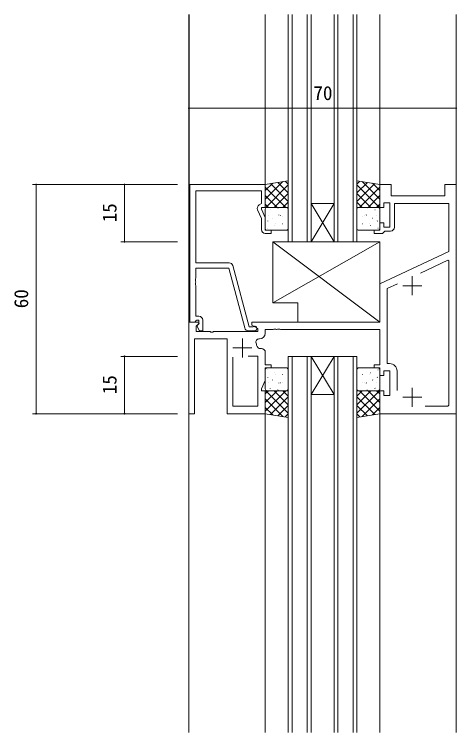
# Model space of a CAD drawing. Units: millimetres, scale not verified. Extents: x -810 to 539, y -420 to 386.
# Drawn here: x -465.1 to -349.3, y -4.3 to 183.7 of the extents above; entities that cross this region are included whole.
import ezdxf
from ezdxf.enums import TextEntityAlignment as Align

# ---------------------------------------------------------------- set-up
doc = ezdxf.new("R2010")
doc.units = ezdxf.units.MM
doc.header["$LTSCALE"] = 2
for name, color, linetype, lineweight in [('0-3_YKK_12', 2, 'Continuous', 9), ('0-5_YKK_D', 6, 'Continuous', 9), ('0-6_YKK_13', 4, 'Continuous', 9), ('0-7_YKK_11', 7, 'Continuous', 9)]:
    doc.layers.add(name, color=color, linetype=linetype, lineweight=lineweight)
doc.styles.add('ＭＳ ゴシック', font='')
doc.styles.get('ＭＳ ゴシック').set_extended_font_data('MS Gothic')

msp = doc.modelspace()

# ---------------------------------------------------------------- linework, layer by layer
at = {"layer": '0-3_YKK_12'}
for p, q in [((-419.389, 183.737), (-419.389, -4.302)), ((-419.289, 139.198), (-419.289, 183.737)), ((-399.389, 138.999), (-399.389, 183.737)), ((-393.389, 124.198), (-393.389, 183.737)), ((-392.389, 124.198), (-392.389, 183.737)), ((-388.389, 124.198), (-388.389, 183.737)), ((-387.389, 124.198), (-387.389, 183.737)), ((-381.389, 124.198), (-381.389, 183.737)), ((-380.389, 124.198), (-380.389, 183.737)), ((-376.389, 124.198), (-376.389, 183.737)), ((-375.389, 124.198), (-375.389, 183.737)), ((-369.389, 138.999), (-369.389, 183.737)), ((-349.389, 183.737), (-349.389, -4.302)), ((-381.389, 124.198), (-387.389, 134.198)), ((-387.389, 124.198), (-381.389, 134.198)), ((-387.389, 134.198), (-381.389, 134.198)), ((-387.389, 124.198), (-393.389, 124.198)), ((-387.389, 124.198), (-381.389, 124.198)), ((-375.389, 124.198), (-381.389, 124.198)), ((-393.388, 94.198), (-393.388, -4.302)), ((-387.388, 94.198), (-393.388, 94.198)), ((-392.388, 94.198), (-392.388, -4.302)), ((-388.388, 94.198), (-388.388, -4.302)), ((-387.388, 94.198), (-387.388, -4.302)), ((-381.388, 94.198), (-387.388, 84.198)), ((-387.388, 94.198), (-381.388, 84.198)), ((-387.388, 94.198), (-381.388, 94.198)), ((-381.388, 94.198), (-381.388, -4.302)), ((-375.388, 94.198), (-381.388, 94.198)), ((-380.388, 94.198), (-380.388, -4.302)), ((-376.388, 94.198), (-376.388, -4.302)), ((-375.388, 94.198), (-375.388, -4.302)), ((-387.388, 84.198), (-381.388, 84.198)), ((-399.389, 79.198), (-399.389, -4.302)), ((-369.389, 79.191), (-369.389, -4.302))]:
    msp.add_line(p, q, dxfattribs=at)
at = {"layer": '0-5_YKK_D'}
for p, q in [((-349.386, 159.198), (-419.386, 159.198)), ((-422.389, 139.198), (-460.389, 139.198)), ((-459.389, 139.198), (-459.389, 79.198)), ((-422.389, 139.198), (-437.258, 139.198)), ((-436.258, 139.198), (-436.258, 124.198)), ((-422.389, 124.198), (-437.258, 124.198)), ((-422.389, 94.198), (-437.258, 94.198)), ((-436.258, 79.198), (-436.258, 94.198)), ((-422.389, 79.198), (-460.389, 79.198)), ((-422.389, 79.198), (-437.258, 79.198))]:
    msp.add_line(p, q, dxfattribs=at)
for centre, start, end in [((-419.386, 159.198), 0, 180), ((-419.386, 159.198), 180, 0), ((-349.386, 159.198), 0, 180), ((-349.386, 159.198), 180, 0), ((-459.389, 139.198), 90, 270), ((-459.389, 139.198), 270, 90), ((-436.258, 139.198), 90, 270), ((-436.258, 139.198), 270, 90), ((-436.258, 124.198), 90, 270), ((-436.258, 124.198), 270, 90), ((-436.258, 94.198), 90, 270), ((-436.258, 94.198), 270, 90), ((-459.389, 79.198), 90, 270), ((-459.389, 79.198), 270, 90), ((-436.258, 79.198), 90, 270), ((-436.258, 79.198), 270, 90)]:
    msp.add_arc(centre, 0.106, start, end, dxfattribs=at)
at = {"layer": '0-6_YKK_13'}
for p, q in [((-394.765, 139.968), (-399.389, 135.345)), ((-397.46, 139.52), (-399.389, 137.59)), ((-398.035, 139.423), (-393.389, 134.777)), ((-396.111, 139.744), (-393.389, 137.022)), ((-394.187, 140.065), (-393.389, 139.267)), ((-374.592, 140.065), (-375.389, 139.267)), ((-372.667, 139.744), (-375.389, 137.022)), ((-370.743, 139.423), (-375.389, 134.777)), ((-374.013, 139.968), (-369.389, 135.345)), ((-371.319, 139.52), (-369.389, 137.59)), ((-399.389, 138.532), (-394.055, 133.198)), ((-393.389, 139.1), (-399.291, 133.198)), ((-375.389, 139.1), (-369.487, 133.198)), ((-369.389, 138.532), (-374.724, 133.198)), ((-399.389, 136.287), (-396.3, 133.198)), ((-393.389, 136.855), (-397.046, 133.198)), ((-375.389, 136.855), (-371.732, 133.198)), ((-369.389, 136.287), (-372.479, 133.198)), ((-399.389, 134.042), (-398.545, 133.198)), ((-393.389, 134.61), (-394.801, 133.198)), ((-375.389, 134.61), (-373.978, 133.198)), ((-369.389, 134.042), (-370.233, 133.198)), ((-399.389, 127.698), (-399.389, 132.698)), ((-398.889, 133.198), (-393.889, 133.198)), ((-398.155, 132.577), (-398.111, 132.553)), ((-396.762, 133.103), (-396.755, 133.096)), ((-396.078, 133.01), (-396.034, 132.986)), ((-393.389, 132.698), (-393.389, 127.698)), ((-375.389, 132.698), (-375.389, 127.698)), ((-369.889, 133.198), (-374.889, 133.198)), ((-372.7, 133.01), (-372.744, 132.986)), ((-372.016, 133.103), (-372.023, 133.096)), ((-370.624, 132.577), (-370.668, 132.553)), ((-369.389, 127.698), (-369.389, 132.698)), ((-398.581, 131.12), (-398.575, 131.113)), ((-397.512, 130.386), (-397.468, 130.362)), ((-395.864, 131.231), (-395.817, 131.142)), ((-395.487, 131.12), (-395.443, 131.096)), ((-394.821, 130.935), (-394.814, 130.928)), ((-393.41, 131.552), (-393.389, 131.541)), ((-375.368, 131.552), (-375.389, 131.541)), ((-373.958, 130.935), (-373.965, 130.928)), ((-373.292, 131.12), (-373.336, 131.096)), ((-372.915, 131.231), (-372.962, 131.142)), ((-371.267, 130.386), (-371.311, 130.362)), ((-370.197, 131.12), (-370.204, 131.113)), ((-398.753, 129.706), (-398.706, 129.618)), ((-396.92, 128.496), (-396.876, 128.472)), ((-396.606, 128.916), (-396.6, 128.908)), ((-394.844, 128.928), (-394.8, 128.904)), ((-373.935, 128.928), (-373.979, 128.904)), ((-372.172, 128.916), (-372.179, 128.908)), ((-371.858, 128.496), (-371.902, 128.472)), ((-370.025, 129.706), (-370.072, 129.618)), ((-398.945, 127.762), (-398.901, 127.738)), ((-393.889, 127.198), (-398.889, 127.198)), ((-374.889, 127.198), (-369.889, 127.198)), ((-369.833, 127.762), (-369.877, 127.738)), ((-397.388, 124.198), (-369.389, 103.198)), ((-397.388, 108.198), (-369.389, 124.198)), ((-397.388, 124.198), (-369.389, 124.198)), ((-397.388, 108.198), (-397.388, 124.198)), ((-369.389, 124.198), (-369.389, 103.198)), ((-390.889, 108.198), (-397.388, 108.198)), ((-390.889, 103.198), (-390.889, 108.198)), ((-369.389, 103.198), (-390.889, 103.198)), ((-399.389, 90.698), (-399.389, 85.698)), ((-398.945, 90.634), (-398.901, 90.658)), ((-393.889, 91.198), (-398.889, 91.198)), ((-393.389, 85.698), (-393.389, 90.698)), ((-375.389, 85.698), (-375.389, 90.698)), ((-374.889, 91.198), (-369.889, 91.198)), ((-369.833, 90.634), (-369.877, 90.658)), ((-369.389, 90.698), (-369.389, 85.698)), ((-398.753, 88.689), (-398.706, 88.778)), ((-396.92, 89.9), (-396.876, 89.924)), ((-396.606, 89.48), (-396.6, 89.488)), ((-394.844, 89.468), (-394.8, 89.492)), ((-373.935, 89.468), (-373.979, 89.492)), ((-372.172, 89.48), (-372.179, 89.488)), ((-371.858, 89.9), (-371.902, 89.924)), ((-370.025, 88.689), (-370.072, 88.778)), ((-398.581, 87.275), (-398.575, 87.283)), ((-397.512, 88.01), (-397.468, 88.034)), ((-395.864, 87.165), (-395.817, 87.253)), ((-395.487, 87.276), (-395.443, 87.3)), ((-394.821, 87.46), (-394.814, 87.468)), ((-393.41, 86.844), (-393.389, 86.855)), ((-375.368, 86.844), (-375.389, 86.855)), ((-373.958, 87.46), (-373.965, 87.468)), ((-373.292, 87.276), (-373.336, 87.3)), ((-372.915, 87.165), (-372.962, 87.253)), ((-371.267, 88.01), (-371.311, 88.034)), ((-370.197, 87.275), (-370.204, 87.283)), ((-399.389, 79.864), (-394.055, 85.198)), ((-399.389, 82.109), (-396.3, 85.198)), ((-399.389, 84.354), (-398.545, 85.198)), ((-393.389, 79.296), (-399.291, 85.198)), ((-398.889, 85.198), (-393.889, 85.198)), ((-398.155, 85.819), (-398.111, 85.843)), ((-393.389, 81.541), (-397.046, 85.198)), ((-396.762, 85.293), (-396.755, 85.3)), ((-396.078, 85.386), (-396.034, 85.41)), ((-393.389, 83.786), (-394.801, 85.198)), ((-375.389, 79.296), (-369.487, 85.198)), ((-375.389, 81.541), (-371.732, 85.198)), ((-375.389, 83.786), (-373.978, 85.198)), ((-369.889, 85.198), (-374.889, 85.198)), ((-369.389, 79.864), (-374.724, 85.198)), ((-372.7, 85.386), (-372.744, 85.41)), ((-369.389, 82.109), (-372.479, 85.198)), ((-372.016, 85.293), (-372.023, 85.3)), ((-370.624, 85.819), (-370.668, 85.843)), ((-369.389, 84.354), (-370.233, 85.198)), ((-394.765, 78.427), (-399.389, 83.051)), ((-398.035, 78.972), (-393.389, 83.618)), ((-370.743, 78.972), (-375.389, 83.618)), ((-374.013, 78.427), (-369.389, 83.051)), ((-396.111, 78.652), (-393.389, 81.373)), ((-372.667, 78.652), (-375.389, 81.373)), ((-397.46, 78.876), (-399.389, 80.806)), ((-394.187, 78.331), (-393.389, 79.128)), ((-374.592, 78.331), (-375.389, 79.128)), ((-371.319, 78.876), (-369.389, 80.806))]:
    msp.add_line(p, q, dxfattribs=at)
for points in [[(-393.389, 140.198), (-399.389, 139.198), (-399.389, 133.198), (-393.389, 133.198)], [(-375.389, 140.198), (-369.389, 139.198), (-369.389, 133.198), (-375.389, 133.198)], [(-393.389, 78.198), (-399.389, 79.198), (-399.389, 85.198), (-393.389, 85.198)], [(-375.389, 78.198), (-369.389, 79.198), (-369.389, 85.198), (-375.389, 85.198)]]:
    msp.add_lwpolyline(points, close=True, dxfattribs=at)
for centre, start, end in [((-398.889, 132.698), 90, 180), ((-393.889, 132.698), 0, 90), ((-374.889, 132.698), 90, 180), ((-369.889, 132.698), 0, 90), ((-398.889, 127.698), 180, 270), ((-393.889, 127.698), 270, 0), ((-374.889, 127.698), 180, 270), ((-369.889, 127.698), 270, 0), ((-398.889, 90.698), 90, 180), ((-393.889, 90.698), 0, 90), ((-374.889, 90.698), 90, 180), ((-369.889, 90.698), 0, 90), ((-398.889, 85.698), 180, 270), ((-393.889, 85.698), 270, 0), ((-374.889, 85.698), 180, 270), ((-369.889, 85.698), 270, 0)]:
    msp.add_arc(centre, 0.5, start, end, dxfattribs=at)
at = {"layer": '0-7_YKK_11'}
for p, q in [((-351.319, 81.428), (-351.319, 119.188)), ((-360.889, 115.198), (-360.889, 110.198)), ((-363.389, 112.698), (-358.389, 112.698)), ((-402.189, 100.898), (-403.796, 100.898)), ((-405.389, 98.898), (-405.389, 93.898)), ((-401.065, 98.768), (-400.889, 98.768)), ((-407.889, 96.398), (-402.889, 96.398)), ((-400.389, 96.228), (-400.578, 96.228)), ((-407.889, 93.998), (-407.889, 81.198)), ((-364.859, 90.328), (-364.859, 85.298)), ((-360.889, 85.998), (-360.889, 80.998)), ((-363.389, 83.498), (-358.389, 83.498))]:
    msp.add_line(p, q, dxfattribs=at)
for points in [[(-419.189, 103.198), (-419.189, 139.198), (-399.389, 139.198), (-399.389, 133.198), (-400.389, 133.198), (-400.389, 132.698), (-399.389, 130.553), (-399.389, 127.198), (-397.889, 127.198), (-397.889, 126.398), (-399.389, 126.398)], [(-349.389, 79.198), (-349.389, 139.198), (-352.389, 139.198), (-352.389, 136.198), (-366.389, 136.198), (-366.389, 139.198), (-369.389, 139.198), (-369.389, 133.198), (-368.389, 133.198), (-368.389, 134.398), (-366.789, 134.398), (-366.789, 127.998), (-368.389, 127.998), (-368.389, 129.198), (-369.389, 129.198), (-369.389, 127.198), (-370.889, 127.198), (-370.889, 126.398), (-368.689, 126.398), (-368.389, 126.698), (-368.089, 126.998), (-366.589, 126.998)], [(-401.016, 133.836), (-400.389, 134.198), (-400.389, 137.568), (-417.559, 137.568), (-417.559, 118.698), (-408.858, 118.698)], [(-365.589, 127.998), (-365.589, 134.198), (-351.319, 134.198), (-351.319, 121.624), (-369.389, 113.198), (-369.389, 103.198), (-402.889, 103.198), (-402.889, 102.398), (-401.389, 101.532), (-401.389, 100.698), (-412.931, 100.698), (-413.114, 100.578), (-413.664, 100.578), (-413.847, 100.698), (-417.459, 100.698), (-417.459, 102.104), (-416.753, 102.81), (-416.913, 103.198), (-419.389, 103.198), (-419.389, 79.198), (-417.889, 79.198), (-417.889, 98.768), (-409.389, 98.768), (-409.389, 79.198), (-399.389, 79.198), (-399.389, 85.198), (-400.389, 85.198), (-400.389, 85.698), (-399.389, 87.842), (-399.389, 91.198), (-397.889, 91.198), (-397.889, 91.998), (-399.389, 91.998), (-399.389, 95.228)], [(-400.389, 127.398), (-400.389, 130.332), (-401.422, 132.547)], [(-351.319, 81.428), (-351.319, 119.188), (-351.597, 119.365), (-358.766, 116.022)], [(-404.762, 101.639), (-408.958, 117.298), (-417.559, 117.298), (-417.559, 114.656), (-417.679, 114.473), (-417.679, 113.923), (-417.559, 113.74), (-417.559, 113.656), (-417.679, 113.473), (-417.679, 112.923), (-417.559, 112.74), (-417.559, 104.698), (-416.789, 104.698)], [(-407.892, 117.957), (-403.589, 101.898), (-402.755, 101.898), (-402.566, 101.965)], [(-364.8, 113.208), (-367.459, 111.968), (-367.459, 92.328), (-366.859, 92.328)], [(-415.789, 103.698), (-415.789, 100.898), (-416.612, 100.898), (-417.363, 102.198), (-416.789, 102.772), (-416.789, 103.698), (-417.359, 103.698), (-417.559, 103.498), (-417.859, 103.198), (-419.189, 103.198)], [(-399.389, 100.268), (-399.389, 101.198), (-397.347, 101.198), (-397.164, 101.318), (-396.614, 101.318), (-396.431, 101.198), (-396.347, 101.198), (-396.164, 101.318), (-395.614, 101.318), (-395.431, 101.198), (-369.389, 101.198), (-369.389, 91.998), (-370.889, 91.998), (-370.889, 91.198), (-369.389, 91.198), (-369.389, 89.198), (-368.389, 89.198), (-368.389, 90.398), (-366.789, 90.398), (-366.789, 83.998), (-368.389, 83.998), (-368.389, 85.198), (-369.389, 85.198), (-369.389, 79.198), (-349.389, 79.198)], [(-407.889, 93.998), (-407.889, 81.198), (-401.319, 81.198), (-401.319, 83.548), (-401.389, 83.698), (-401.389, 88.12), (-401.319, 88.27), (-401.319, 94.298), (-403.839, 94.298)], [(-357.527, 81.128), (-351.619, 81.128), (-351.319, 81.428)]]:
    msp.add_lwpolyline(points, dxfattribs=at)
for centre, radius, start, end in [((-400.516, 132.97), 1, 120.00002, 205.00002), ((-366.589, 127.998), 1, 270, 359.99998), ((-399.389, 127.398), 1, 180, 269.99998), ((-408.858, 117.698), 1, 14.99997, 89.99997), ((-416.789, 103.698), 1, 0, 89.99998), ((-403.796, 101.898), 1, 195, 270), ((-402.189, 101.498), 0.6, 270.00002, 128.94243), ((-400.889, 100.268), 1.5, 270, 359.99998), ((-401.065, 97.968), 0.8, 89.99998, 199.95636), ((-405.389, 96.398), 3.8, 10.94086, 19.95636), ((-400.578, 97.328), 1.1, 190.94086, 269.99998), ((-400.389, 95.228), 1, 0, 89.99998), ((-366.859, 90.328), 2, 0, 89.99998)]:
    msp.add_arc(centre, radius, start, end, dxfattribs=at)

# ---------------------------------------------------------------- texts
at = {"layer": '0-5_YKK_D', "color": 4, "style": 'ＭＳ ゴシック'}
msp.add_text('70', height=3.666, dxfattribs=at).set_placement((-386.786, 160.198), align=Align.BOTTOM_LEFT)
for s, p in [('15', (-437.258, 129.298)), ('60', (-460.389, 106.798)), ('15', (-437.258, 84.298))]:
    msp.add_text(s, height=3.666, rotation=90, dxfattribs=at).set_placement(p, align=Align.BOTTOM_LEFT)

doc.saveas('drawing.dxf')
